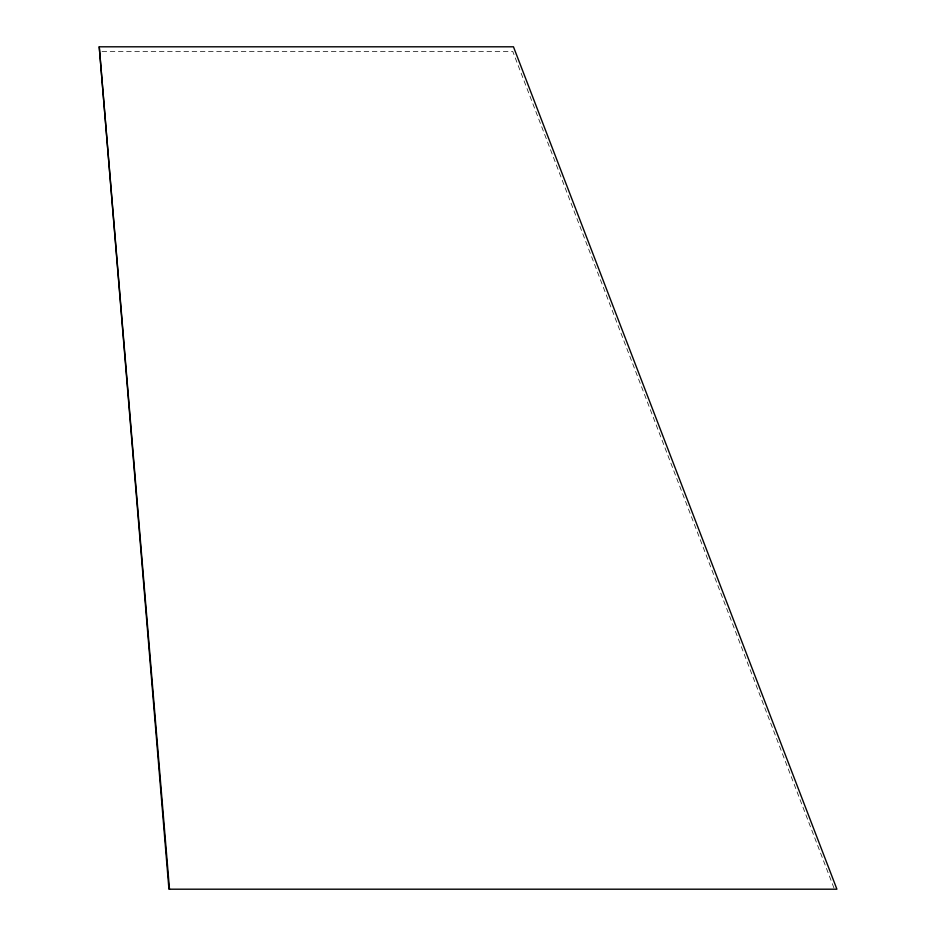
<?xml version="1.0" encoding="UTF-8"?>
<svg xmlns="http://www.w3.org/2000/svg" width="936" height="936" viewBox="0 0 936 936"><rect width="100%" height="100%" fill="white"/><g stroke="black" fill="none" stroke-linecap="round" stroke-linejoin="round"><path stroke-width="0.7" stroke-dasharray="4.68 3.51" d="M102.012 51.457L512.776 51.457L834.432 889.2"/><path stroke-width="1.4" d="M99.239 46.8L168.948 889.2L836.913 889.2L513.466 46.8L99.239 46.8L169.486 889.2"/></g></svg>
